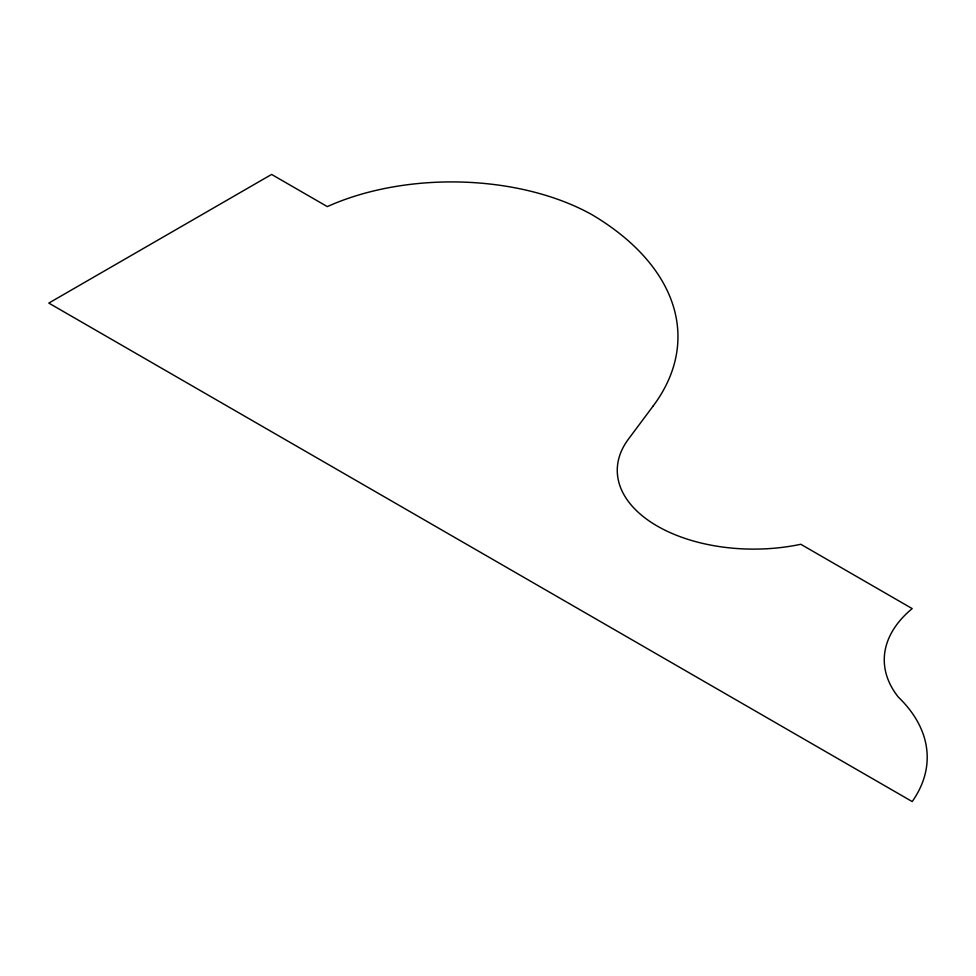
<?xml version="1.0" encoding="UTF-8"?>
<svg xmlns="http://www.w3.org/2000/svg" width="976" height="976" viewBox="0 0 976 976"><rect width="100%" height="100%" fill="white"/><g stroke="black" fill="none" stroke-linecap="round" stroke-linejoin="round"><path stroke-width="1.46" d="M653.237 405.894L628.41 439.163A136.445 78.775 0 0 0 654.628 524.502A136.445 78.775 0 0 0 800.796 544.279L912.194 608.597A155.013 89.499 0 0 0 898.274 697.035A202.996 117.205 0 0 1 912.194 801.564L48.8 303.085L271.609 174.436L327.314 206.607A201.959 116.595 0 0 1 591.907 214.647A302.767 174.802 0 0 1 653.237 405.894"/></g></svg>
